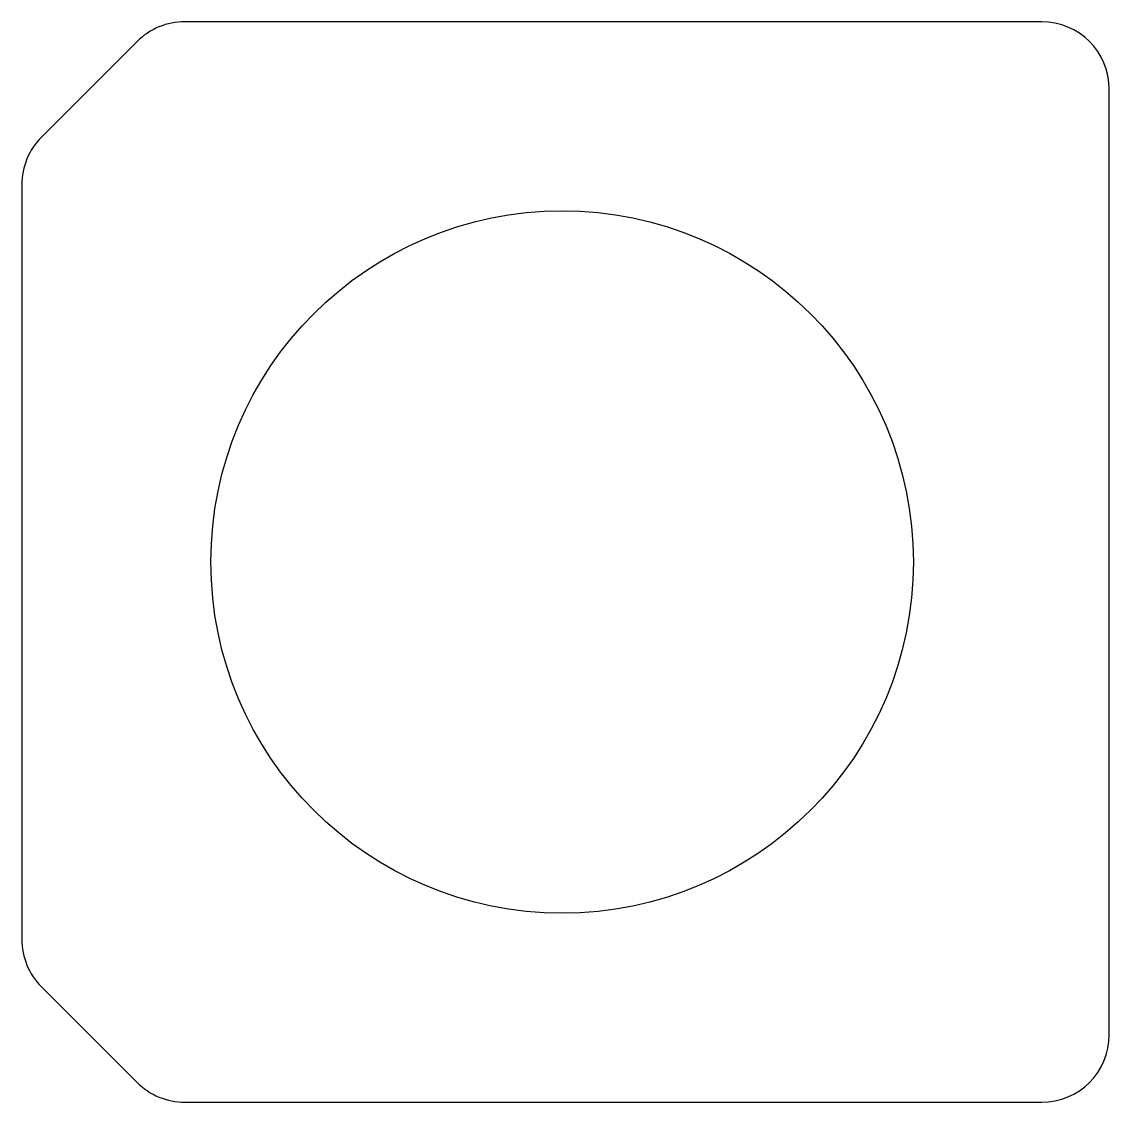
# Model space of a CAD drawing. Extents: x -39 to 41.5, y -38.4 to 41.6.
import ezdxf

# ---------------------------------------------------------------- set-up
doc = ezdxf.new("R2010")
doc.units = 0
doc.layers.get('0').update_dxf_attribs({"linetype": 'CONTINUOUS'})

msp = doc.modelspace()

# ---------------------------------------------------------------- linework, layer by layer
for p, q in [((36.464, 41.612), (-26.965, 41.612)), ((-30.501, 40.147), (-37.572, 33.076)), ((41.464, -33.388), (41.464, 36.612)), ((-39.036, 29.541), (-39.036, -26.317)), ((-37.572, -29.853), (-30.501, -36.924)), ((-26.965, -38.388), (36.464, -38.388))]:
    msp.add_line(p, q)
msp.add_circle((0.964, 1.612), 26)
for centre, start, end in [((-26.965, 36.612), 90, 135), ((36.464, 36.612), 0, 90), ((-34.036, 29.541), 135, 180), ((-34.036, -26.317), 180, 225), ((36.464, -33.388), 270, 0), ((-26.965, -33.388), 225, 270)]:
    msp.add_arc(centre, 5, start, end)

doc.saveas('drawing.dxf')
